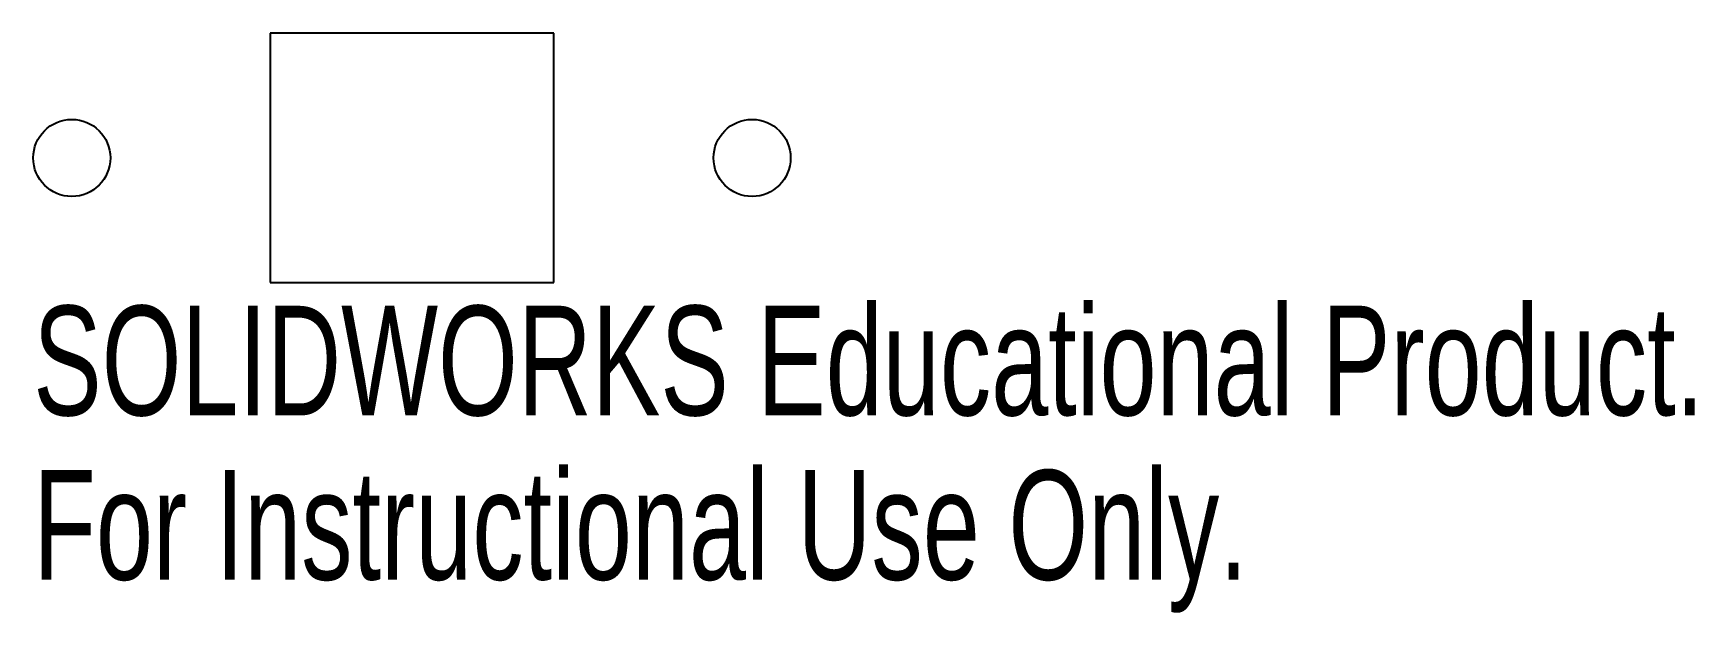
# Model space of a CAD drawing. Header units: millimetres. Extents: x -16.7 to 56.6, y -20.1 to 5.5.
import ezdxf

# ---------------------------------------------------------------- set-up
doc = ezdxf.new("R2010")
doc.units = ezdxf.units.MM
doc.styles.add('SLDTEXTSTYLE0', font='TXT', dxfattribs={"width": 0.7})

msp = doc.modelspace()

# ---------------------------------------------------------------- linework, layer by layer
at = {"color": 7, "linetype": 'Continuous', "lineweight": 25}
for p, q in [((-6.25, 5.5), (-6.25, -5.5)), ((6.25, 5.5), (-6.25, 5.5)), ((6.25, -5.5), (6.25, 5.5)), ((-6.25, -5.5), (6.25, -5.5))]:
    msp.add_line(p, q, dxfattribs=at)
for centre in [(-15, 0), (15, 0)]:
    msp.add_circle(centre, 1.7, dxfattribs=at)

# ---------------------------------------------------------------- texts
at = {"color": 7, "linetype": 'Continuous', "char_height": 4.83362, "attachment_point": 1, "style": 'SLDTEXTSTYLE0'}
for s, insert in [('SOLIDWORKS Educational Product.', (-16.7, -6.52)), ('For Instructional Use Only.', (-16.7, -13.77))]:
    msp.add_mtext(s, dxfattribs=dict(at, insert=insert))

doc.saveas('drawing.dxf')
